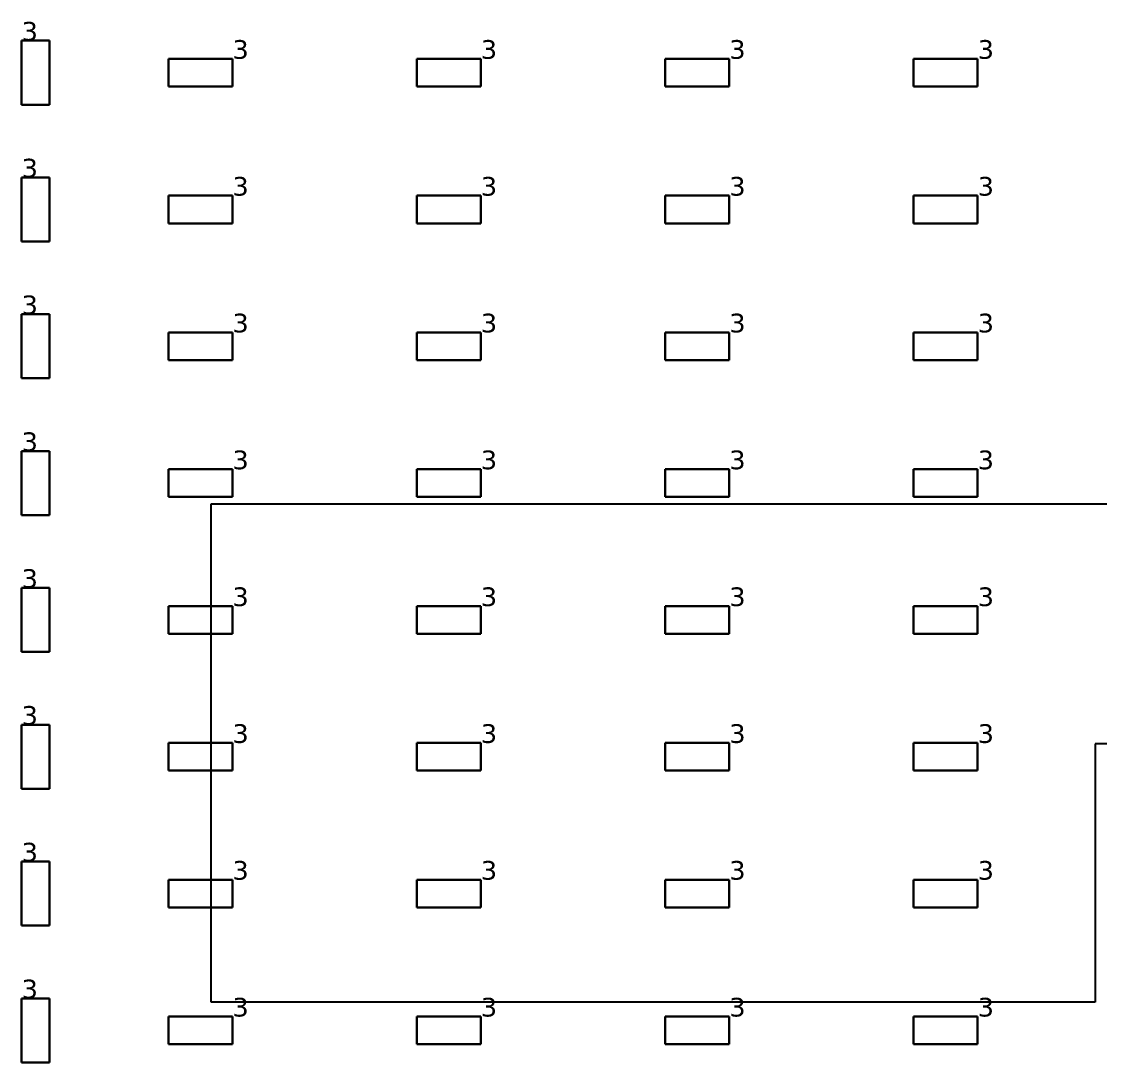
# Model space of a CAD drawing. Header units: inches. Extents: x 28 to 141, y 59 to 110.
# Drawn here: x 38.68 to 49.08, y 73.61 to 83.64 of the extents above; entities that cross this region are included whole.
import ezdxf

# ---------------------------------------------------------------- set-up
doc = ezdxf.new("R2010")
doc.units = ezdxf.units.IN
doc.header["$MEASUREMENT"] = 0
for name, color, linetype, true_color in [('DLX_BLD1_CALC', 3, 'Continuous', 0x00ff00), ('DLX_BLD1_LUM', 7, 'Continuous', 0xffd400), ('DLX_BLD1_LUMKEY_IDX', 7, 'Continuous', 0x969696)]:
    doc.layers.add(name, color=color, linetype=linetype, true_color=true_color)
doc.styles.add('TableTextStyle', font='')
doc.styles.get('TableTextStyle').set_extended_font_data('VERDANA.TTF')

msp = doc.modelspace()

# ---------------------------------------------------------------- linework, layer by layer
at = {"layer": 'DLX_BLD1_CALC'}
for points in [[(40.508, 78.995, 0), (51.808, 78.995, 0)], [(40.508, 74.195, 0), (40.508, 78.995, 0)], [(51.808, 76.682, 0), (49.026, 76.682, 0)], [(49.026, 76.682, 0), (49.026, 74.195, 0)], [(49.026, 74.195, 0), (40.508, 74.195, 0)]]:
    msp.add_polyline3d(points, dxfattribs=at)
at = {"layer": 'DLX_BLD1_LUM'}
for points in [[(38.683, 82.839, 0), (38.683, 83.456, 0)], [(38.683, 83.456, 0), (38.683, 83.456, 0)], [(38.683, 83.456, 0), (38.683, 82.839, 0)], [(38.683, 83.456, 0), (38.95, 83.456, 0)], [(38.95, 83.456, 0), (38.683, 83.456, 0)], [(38.683, 83.456, 0), (38.683, 83.456, 0)], [(38.95, 83.456, 0), (38.683, 83.456, 0)], [(38.683, 83.456, 0), (38.683, 82.839, 0)], [(38.683, 82.839, 0), (38.683, 83.456, 0)], [(38.683, 83.456, 0), (38.95, 83.456, 0)], [(38.95, 83.456, 0), (38.95, 83.456, 0)], [(38.95, 83.456, 0), (38.95, 82.839, 0)], [(38.95, 82.839, 0), (38.95, 83.456, 0)], [(38.95, 83.456, 0), (38.95, 83.456, 0)], [(38.95, 82.839, 0), (38.95, 83.456, 0)], [(38.95, 83.456, 0), (38.95, 82.839, 0)], [(40.097, 83.014, 0), (40.097, 83.281, 0)], [(40.097, 83.281, 0), (40.097, 83.281, 0)], [(40.097, 83.281, 0), (40.097, 83.014, 0)], [(40.097, 83.281, 0), (40.714, 83.281, 0)], [(40.714, 83.281, 0), (40.097, 83.281, 0)], [(40.097, 83.281, 0), (40.097, 83.281, 0)], [(40.097, 83.281, 0), (40.097, 83.014, 0)], [(40.714, 83.281, 0), (40.097, 83.281, 0)], [(40.097, 83.014, 0), (40.097, 83.281, 0)], [(40.097, 83.281, 0), (40.714, 83.281, 0)], [(40.714, 83.281, 0), (40.714, 83.014, 0)], [(40.714, 83.014, 0), (40.714, 83.281, 0)], [(40.714, 83.281, 0), (40.714, 83.281, 0)], [(40.714, 83.281, 0), (40.714, 83.281, 0)], [(40.714, 83.014, 0), (40.714, 83.281, 0)], [(40.714, 83.281, 0), (40.714, 83.014, 0)], [(42.49, 83.014, 0), (42.49, 83.281, 0)], [(42.49, 83.281, 0), (42.49, 83.281, 0)], [(42.49, 83.281, 0), (42.49, 83.014, 0)], [(42.49, 83.281, 0), (43.107, 83.281, 0)], [(43.107, 83.281, 0), (42.49, 83.281, 0)], [(42.49, 83.281, 0), (42.49, 83.281, 0)], [(42.49, 83.281, 0), (42.49, 83.014, 0)], [(43.107, 83.281, 0), (42.49, 83.281, 0)], [(42.49, 83.014, 0), (42.49, 83.281, 0)], [(42.49, 83.281, 0), (43.107, 83.281, 0)], [(43.107, 83.281, 0), (43.107, 83.014, 0)], [(43.107, 83.014, 0), (43.107, 83.281, 0)], [(43.107, 83.281, 0), (43.107, 83.281, 0)], [(43.107, 83.281, 0), (43.107, 83.281, 0)], [(43.107, 83.014, 0), (43.107, 83.281, 0)], [(43.107, 83.281, 0), (43.107, 83.014, 0)], [(44.884, 83.014, 0), (44.884, 83.281, 0)], [(44.884, 83.281, 0), (44.884, 83.281, 0)], [(44.884, 83.281, 0), (44.884, 83.014, 0)], [(44.884, 83.281, 0), (45.501, 83.281, 0)], [(45.501, 83.281, 0), (44.884, 83.281, 0)], [(44.884, 83.281, 0), (44.884, 83.281, 0)], [(44.884, 83.281, 0), (44.884, 83.014, 0)], [(45.501, 83.281, 0), (44.884, 83.281, 0)], [(44.884, 83.014, 0), (44.884, 83.281, 0)], [(44.884, 83.281, 0), (45.501, 83.281, 0)], [(45.501, 83.281, 0), (45.501, 83.014, 0)], [(45.501, 83.014, 0), (45.501, 83.281, 0)], [(45.501, 83.281, 0), (45.501, 83.281, 0)], [(45.501, 83.281, 0), (45.501, 83.281, 0)], [(45.501, 83.014, 0), (45.501, 83.281, 0)], [(45.501, 83.281, 0), (45.501, 83.014, 0)], [(47.277, 83.014, 0), (47.277, 83.281, 0)], [(47.277, 83.281, 0), (47.277, 83.281, 0)], [(47.277, 83.281, 0), (47.277, 83.014, 0)], [(47.277, 83.281, 0), (47.894, 83.281, 0)], [(47.894, 83.281, 0), (47.277, 83.281, 0)], [(47.277, 83.281, 0), (47.277, 83.281, 0)], [(47.277, 83.281, 0), (47.277, 83.014, 0)], [(47.894, 83.281, 0), (47.277, 83.281, 0)], [(47.277, 83.014, 0), (47.277, 83.281, 0)], [(47.277, 83.281, 0), (47.894, 83.281, 0)], [(47.894, 83.281, 0), (47.894, 83.014, 0)], [(47.894, 83.014, 0), (47.894, 83.281, 0)], [(47.894, 83.281, 0), (47.894, 83.281, 0)], [(47.894, 83.281, 0), (47.894, 83.281, 0)], [(47.894, 83.014, 0), (47.894, 83.281, 0)], [(47.894, 83.281, 0), (47.894, 83.014, 0)], [(40.714, 83.014, 0), (40.097, 83.014, 0)], [(40.097, 83.014, 0), (40.097, 83.014, 0)], [(40.097, 83.014, 0), (40.714, 83.014, 0)], [(40.097, 83.014, 0), (40.097, 83.014, 0)], [(40.097, 83.014, 0), (40.714, 83.014, 0)], [(40.714, 83.014, 0), (40.097, 83.014, 0)], [(40.714, 83.014, 0), (40.714, 83.014, 0)], [(40.714, 83.014, 0), (40.714, 83.014, 0)], [(43.107, 83.014, 0), (42.49, 83.014, 0)], [(42.49, 83.014, 0), (42.49, 83.014, 0)], [(42.49, 83.014, 0), (43.107, 83.014, 0)], [(42.49, 83.014, 0), (42.49, 83.014, 0)], [(42.49, 83.014, 0), (43.107, 83.014, 0)], [(43.107, 83.014, 0), (42.49, 83.014, 0)], [(43.107, 83.014, 0), (43.107, 83.014, 0)], [(43.107, 83.014, 0), (43.107, 83.014, 0)], [(45.501, 83.014, 0), (44.884, 83.014, 0)], [(44.884, 83.014, 0), (44.884, 83.014, 0)], [(44.884, 83.014, 0), (45.501, 83.014, 0)], [(44.884, 83.014, 0), (44.884, 83.014, 0)], [(44.884, 83.014, 0), (45.501, 83.014, 0)], [(45.501, 83.014, 0), (44.884, 83.014, 0)], [(45.501, 83.014, 0), (45.501, 83.014, 0)], [(45.501, 83.014, 0), (45.501, 83.014, 0)], [(47.894, 83.014, 0), (47.277, 83.014, 0)], [(47.277, 83.014, 0), (47.277, 83.014, 0)], [(47.277, 83.014, 0), (47.894, 83.014, 0)], [(47.277, 83.014, 0), (47.277, 83.014, 0)], [(47.277, 83.014, 0), (47.894, 83.014, 0)], [(47.894, 83.014, 0), (47.277, 83.014, 0)], [(47.894, 83.014, 0), (47.894, 83.014, 0)], [(47.894, 83.014, 0), (47.894, 83.014, 0)], [(38.95, 82.839, 0), (38.683, 82.839, 0)], [(38.683, 82.839, 0), (38.683, 82.839, 0)], [(38.683, 82.839, 0), (38.95, 82.839, 0)], [(38.683, 82.839, 0), (38.683, 82.839, 0)], [(38.683, 82.839, 0), (38.95, 82.839, 0)], [(38.95, 82.839, 0), (38.683, 82.839, 0)], [(38.95, 82.839, 0), (38.95, 82.839, 0)], [(38.95, 82.839, 0), (38.95, 82.839, 0)], [(38.683, 81.521, 0), (38.683, 82.138, 0)], [(38.683, 82.138, 0), (38.683, 82.138, 0)], [(38.683, 82.138, 0), (38.683, 81.521, 0)], [(38.683, 82.138, 0), (38.95, 82.138, 0)], [(38.95, 82.138, 0), (38.683, 82.138, 0)], [(38.683, 82.138, 0), (38.683, 82.138, 0)], [(38.95, 82.138, 0), (38.683, 82.138, 0)], [(38.683, 82.138, 0), (38.683, 81.521, 0)], [(38.683, 81.521, 0), (38.683, 82.138, 0)], [(38.683, 82.138, 0), (38.95, 82.138, 0)], [(38.95, 82.138, 0), (38.95, 82.138, 0)], [(38.95, 82.138, 0), (38.95, 81.521, 0)], [(38.95, 81.521, 0), (38.95, 82.138, 0)], [(38.95, 82.138, 0), (38.95, 82.138, 0)], [(38.95, 81.521, 0), (38.95, 82.138, 0)], [(38.95, 82.138, 0), (38.95, 81.521, 0)], [(40.097, 81.696, 0), (40.097, 81.963, 0)], [(40.097, 81.963, 0), (40.097, 81.963, 0)], [(40.097, 81.963, 0), (40.097, 81.696, 0)], [(40.097, 81.963, 0), (40.714, 81.963, 0)], [(40.714, 81.963, 0), (40.097, 81.963, 0)], [(40.097, 81.963, 0), (40.097, 81.963, 0)], [(40.097, 81.963, 0), (40.097, 81.696, 0)], [(40.714, 81.963, 0), (40.097, 81.963, 0)], [(40.097, 81.696, 0), (40.097, 81.963, 0)], [(40.097, 81.963, 0), (40.714, 81.963, 0)], [(40.714, 81.963, 0), (40.714, 81.696, 0)], [(40.714, 81.696, 0), (40.714, 81.963, 0)], [(40.714, 81.963, 0), (40.714, 81.963, 0)], [(40.714, 81.963, 0), (40.714, 81.963, 0)], [(40.714, 81.696, 0), (40.714, 81.963, 0)], [(40.714, 81.963, 0), (40.714, 81.696, 0)], [(42.49, 81.696, 0), (42.49, 81.963, 0)], [(42.49, 81.963, 0), (42.49, 81.963, 0)], [(42.49, 81.963, 0), (42.49, 81.696, 0)], [(42.49, 81.963, 0), (43.107, 81.963, 0)], [(43.107, 81.963, 0), (42.49, 81.963, 0)], [(42.49, 81.963, 0), (42.49, 81.963, 0)], [(42.49, 81.963, 0), (42.49, 81.696, 0)], [(43.107, 81.963, 0), (42.49, 81.963, 0)], [(42.49, 81.696, 0), (42.49, 81.963, 0)], [(42.49, 81.963, 0), (43.107, 81.963, 0)], [(43.107, 81.963, 0), (43.107, 81.696, 0)], [(43.107, 81.696, 0), (43.107, 81.963, 0)], [(43.107, 81.963, 0), (43.107, 81.963, 0)], [(43.107, 81.963, 0), (43.107, 81.963, 0)], [(43.107, 81.696, 0), (43.107, 81.963, 0)], [(43.107, 81.963, 0), (43.107, 81.696, 0)], [(44.884, 81.696, 0), (44.884, 81.963, 0)], [(44.884, 81.963, 0), (44.884, 81.963, 0)], [(44.884, 81.963, 0), (44.884, 81.696, 0)], [(44.884, 81.963, 0), (45.501, 81.963, 0)], [(45.501, 81.963, 0), (44.884, 81.963, 0)], [(44.884, 81.963, 0), (44.884, 81.963, 0)], [(44.884, 81.963, 0), (44.884, 81.696, 0)], [(45.501, 81.963, 0), (44.884, 81.963, 0)], [(44.884, 81.696, 0), (44.884, 81.963, 0)], [(44.884, 81.963, 0), (45.501, 81.963, 0)], [(45.501, 81.963, 0), (45.501, 81.696, 0)], [(45.501, 81.696, 0), (45.501, 81.963, 0)], [(45.501, 81.963, 0), (45.501, 81.963, 0)], [(45.501, 81.963, 0), (45.501, 81.963, 0)], [(45.501, 81.696, 0), (45.501, 81.963, 0)], [(45.501, 81.963, 0), (45.501, 81.696, 0)], [(47.277, 81.696, 0), (47.277, 81.963, 0)], [(47.277, 81.963, 0), (47.277, 81.963, 0)], [(47.277, 81.963, 0), (47.277, 81.696, 0)], [(47.277, 81.963, 0), (47.894, 81.963, 0)], [(47.894, 81.963, 0), (47.277, 81.963, 0)], [(47.277, 81.963, 0), (47.277, 81.963, 0)], [(47.277, 81.963, 0), (47.277, 81.696, 0)], [(47.894, 81.963, 0), (47.277, 81.963, 0)], [(47.277, 81.696, 0), (47.277, 81.963, 0)], [(47.277, 81.963, 0), (47.894, 81.963, 0)], [(47.894, 81.963, 0), (47.894, 81.696, 0)], [(47.894, 81.696, 0), (47.894, 81.963, 0)], [(47.894, 81.963, 0), (47.894, 81.963, 0)], [(47.894, 81.963, 0), (47.894, 81.963, 0)], [(47.894, 81.696, 0), (47.894, 81.963, 0)], [(47.894, 81.963, 0), (47.894, 81.696, 0)], [(40.714, 81.696, 0), (40.097, 81.696, 0)], [(40.097, 81.696, 0), (40.097, 81.696, 0)], [(40.097, 81.696, 0), (40.714, 81.696, 0)], [(40.097, 81.696, 0), (40.097, 81.696, 0)], [(40.097, 81.696, 0), (40.714, 81.696, 0)], [(40.714, 81.696, 0), (40.097, 81.696, 0)], [(40.714, 81.696, 0), (40.714, 81.696, 0)], [(40.714, 81.696, 0), (40.714, 81.696, 0)], [(43.107, 81.696, 0), (42.49, 81.696, 0)], [(42.49, 81.696, 0), (42.49, 81.696, 0)], [(42.49, 81.696, 0), (43.107, 81.696, 0)], [(42.49, 81.696, 0), (42.49, 81.696, 0)], [(42.49, 81.696, 0), (43.107, 81.696, 0)], [(43.107, 81.696, 0), (42.49, 81.696, 0)], [(43.107, 81.696, 0), (43.107, 81.696, 0)], [(43.107, 81.696, 0), (43.107, 81.696, 0)], [(45.501, 81.696, 0), (44.884, 81.696, 0)], [(44.884, 81.696, 0), (44.884, 81.696, 0)], [(44.884, 81.696, 0), (45.501, 81.696, 0)], [(44.884, 81.696, 0), (44.884, 81.696, 0)], [(44.884, 81.696, 0), (45.501, 81.696, 0)], [(45.501, 81.696, 0), (44.884, 81.696, 0)], [(45.501, 81.696, 0), (45.501, 81.696, 0)], [(45.501, 81.696, 0), (45.501, 81.696, 0)], [(47.894, 81.696, 0), (47.277, 81.696, 0)], [(47.277, 81.696, 0), (47.277, 81.696, 0)], [(47.277, 81.696, 0), (47.894, 81.696, 0)], [(47.277, 81.696, 0), (47.277, 81.696, 0)], [(47.277, 81.696, 0), (47.894, 81.696, 0)], [(47.894, 81.696, 0), (47.277, 81.696, 0)], [(47.894, 81.696, 0), (47.894, 81.696, 0)], [(47.894, 81.696, 0), (47.894, 81.696, 0)], [(38.95, 81.521, 0), (38.683, 81.521, 0)], [(38.683, 81.521, 0), (38.683, 81.521, 0)], [(38.683, 81.521, 0), (38.95, 81.521, 0)], [(38.683, 81.521, 0), (38.683, 81.521, 0)], [(38.683, 81.521, 0), (38.95, 81.521, 0)], [(38.95, 81.521, 0), (38.683, 81.521, 0)], [(38.95, 81.521, 0), (38.95, 81.521, 0)], [(38.95, 81.521, 0), (38.95, 81.521, 0)], [(38.683, 80.204, 0), (38.683, 80.821, 0)], [(38.683, 80.821, 0), (38.683, 80.821, 0)], [(38.683, 80.821, 0), (38.683, 80.204, 0)], [(38.683, 80.821, 0), (38.95, 80.821, 0)], [(38.95, 80.821, 0), (38.683, 80.821, 0)], [(38.683, 80.821, 0), (38.683, 80.821, 0)], [(38.95, 80.821, 0), (38.683, 80.821, 0)], [(38.683, 80.821, 0), (38.683, 80.204, 0)], [(38.683, 80.204, 0), (38.683, 80.821, 0)], [(38.683, 80.821, 0), (38.95, 80.821, 0)], [(38.95, 80.821, 0), (38.95, 80.821, 0)], [(38.95, 80.821, 0), (38.95, 80.204, 0)], [(38.95, 80.204, 0), (38.95, 80.821, 0)], [(38.95, 80.821, 0), (38.95, 80.821, 0)], [(38.95, 80.204, 0), (38.95, 80.821, 0)], [(38.95, 80.821, 0), (38.95, 80.204, 0)], [(40.097, 80.379, 0), (40.097, 80.646, 0)], [(40.097, 80.646, 0), (40.097, 80.646, 0)], [(40.097, 80.646, 0), (40.097, 80.379, 0)], [(40.097, 80.646, 0), (40.714, 80.646, 0)], [(40.714, 80.646, 0), (40.097, 80.646, 0)], [(40.097, 80.646, 0), (40.097, 80.646, 0)], [(40.097, 80.646, 0), (40.097, 80.379, 0)], [(40.714, 80.646, 0), (40.097, 80.646, 0)], [(40.097, 80.379, 0), (40.097, 80.646, 0)], [(40.097, 80.646, 0), (40.714, 80.646, 0)], [(40.714, 80.646, 0), (40.714, 80.379, 0)], [(40.714, 80.379, 0), (40.714, 80.646, 0)], [(40.714, 80.646, 0), (40.714, 80.646, 0)], [(40.714, 80.646, 0), (40.714, 80.646, 0)], [(40.714, 80.379, 0), (40.714, 80.646, 0)], [(40.714, 80.646, 0), (40.714, 80.379, 0)], [(42.49, 80.379, 0), (42.49, 80.646, 0)], [(42.49, 80.646, 0), (42.49, 80.646, 0)], [(42.49, 80.646, 0), (42.49, 80.379, 0)], [(42.49, 80.646, 0), (43.107, 80.646, 0)], [(43.107, 80.646, 0), (42.49, 80.646, 0)], [(42.49, 80.646, 0), (42.49, 80.646, 0)], [(42.49, 80.646, 0), (42.49, 80.379, 0)], [(43.107, 80.646, 0), (42.49, 80.646, 0)], [(42.49, 80.379, 0), (42.49, 80.646, 0)], [(42.49, 80.646, 0), (43.107, 80.646, 0)], [(43.107, 80.646, 0), (43.107, 80.379, 0)], [(43.107, 80.379, 0), (43.107, 80.646, 0)], [(43.107, 80.646, 0), (43.107, 80.646, 0)], [(43.107, 80.646, 0), (43.107, 80.646, 0)], [(43.107, 80.379, 0), (43.107, 80.646, 0)], [(43.107, 80.646, 0), (43.107, 80.379, 0)], [(44.884, 80.379, 0), (44.884, 80.646, 0)], [(44.884, 80.646, 0), (44.884, 80.646, 0)], [(44.884, 80.646, 0), (44.884, 80.379, 0)], [(44.884, 80.646, 0), (45.501, 80.646, 0)], [(45.501, 80.646, 0), (44.884, 80.646, 0)], [(44.884, 80.646, 0), (44.884, 80.646, 0)], [(44.884, 80.646, 0), (44.884, 80.379, 0)], [(45.501, 80.646, 0), (44.884, 80.646, 0)], [(44.884, 80.379, 0), (44.884, 80.646, 0)], [(44.884, 80.646, 0), (45.501, 80.646, 0)], [(45.501, 80.646, 0), (45.501, 80.379, 0)], [(45.501, 80.379, 0), (45.501, 80.646, 0)], [(45.501, 80.646, 0), (45.501, 80.646, 0)], [(45.501, 80.646, 0), (45.501, 80.646, 0)], [(45.501, 80.379, 0), (45.501, 80.646, 0)], [(45.501, 80.646, 0), (45.501, 80.379, 0)], [(47.277, 80.379, 0), (47.277, 80.646, 0)], [(47.277, 80.646, 0), (47.277, 80.646, 0)], [(47.277, 80.646, 0), (47.277, 80.379, 0)], [(47.277, 80.646, 0), (47.894, 80.646, 0)], [(47.894, 80.646, 0), (47.277, 80.646, 0)], [(47.277, 80.646, 0), (47.277, 80.646, 0)], [(47.277, 80.646, 0), (47.277, 80.379, 0)], [(47.894, 80.646, 0), (47.277, 80.646, 0)], [(47.277, 80.379, 0), (47.277, 80.646, 0)], [(47.277, 80.646, 0), (47.894, 80.646, 0)], [(47.894, 80.646, 0), (47.894, 80.379, 0)], [(47.894, 80.379, 0), (47.894, 80.646, 0)], [(47.894, 80.646, 0), (47.894, 80.646, 0)], [(47.894, 80.646, 0), (47.894, 80.646, 0)], [(47.894, 80.379, 0), (47.894, 80.646, 0)], [(47.894, 80.646, 0), (47.894, 80.379, 0)], [(40.714, 80.379, 0), (40.097, 80.379, 0)], [(40.097, 80.379, 0), (40.097, 80.379, 0)], [(40.097, 80.379, 0), (40.714, 80.379, 0)], [(40.097, 80.379, 0), (40.097, 80.379, 0)], [(40.097, 80.379, 0), (40.714, 80.379, 0)], [(40.714, 80.379, 0), (40.097, 80.379, 0)], [(40.714, 80.379, 0), (40.714, 80.379, 0)], [(40.714, 80.379, 0), (40.714, 80.379, 0)], [(43.107, 80.379, 0), (42.49, 80.379, 0)], [(42.49, 80.379, 0), (42.49, 80.379, 0)], [(42.49, 80.379, 0), (43.107, 80.379, 0)], [(42.49, 80.379, 0), (42.49, 80.379, 0)], [(42.49, 80.379, 0), (43.107, 80.379, 0)], [(43.107, 80.379, 0), (42.49, 80.379, 0)], [(43.107, 80.379, 0), (43.107, 80.379, 0)], [(43.107, 80.379, 0), (43.107, 80.379, 0)], [(45.501, 80.379, 0), (44.884, 80.379, 0)], [(44.884, 80.379, 0), (44.884, 80.379, 0)], [(44.884, 80.379, 0), (45.501, 80.379, 0)], [(44.884, 80.379, 0), (44.884, 80.379, 0)], [(44.884, 80.379, 0), (45.501, 80.379, 0)], [(45.501, 80.379, 0), (44.884, 80.379, 0)], [(45.501, 80.379, 0), (45.501, 80.379, 0)], [(45.501, 80.379, 0), (45.501, 80.379, 0)], [(47.894, 80.379, 0), (47.277, 80.379, 0)], [(47.277, 80.379, 0), (47.277, 80.379, 0)], [(47.277, 80.379, 0), (47.894, 80.379, 0)], [(47.277, 80.379, 0), (47.277, 80.379, 0)], [(47.277, 80.379, 0), (47.894, 80.379, 0)], [(47.894, 80.379, 0), (47.277, 80.379, 0)], [(47.894, 80.379, 0), (47.894, 80.379, 0)], [(47.894, 80.379, 0), (47.894, 80.379, 0)], [(38.95, 80.204, 0), (38.683, 80.204, 0)], [(38.683, 80.204, 0), (38.683, 80.204, 0)], [(38.683, 80.204, 0), (38.95, 80.204, 0)], [(38.683, 80.204, 0), (38.683, 80.204, 0)], [(38.683, 80.204, 0), (38.95, 80.204, 0)], [(38.95, 80.204, 0), (38.683, 80.204, 0)], [(38.95, 80.204, 0), (38.95, 80.204, 0)], [(38.95, 80.204, 0), (38.95, 80.204, 0)], [(38.683, 78.886, 0), (38.683, 79.503, 0)], [(38.683, 79.503, 0), (38.683, 79.503, 0)], [(38.683, 79.503, 0), (38.683, 78.886, 0)], [(38.683, 79.503, 0), (38.95, 79.503, 0)], [(38.95, 79.503, 0), (38.683, 79.503, 0)], [(38.683, 79.503, 0), (38.683, 79.503, 0)], [(38.95, 79.503, 0), (38.683, 79.503, 0)], [(38.683, 79.503, 0), (38.683, 78.886, 0)], [(38.683, 78.886, 0), (38.683, 79.503, 0)], [(38.683, 79.503, 0), (38.95, 79.503, 0)], [(38.95, 79.503, 0), (38.95, 79.503, 0)], [(38.95, 79.503, 0), (38.95, 78.886, 0)], [(38.95, 78.886, 0), (38.95, 79.503, 0)], [(38.95, 79.503, 0), (38.95, 79.503, 0)], [(38.95, 78.886, 0), (38.95, 79.503, 0)], [(38.95, 79.503, 0), (38.95, 78.886, 0)], [(40.097, 79.061, 0), (40.097, 79.328, 0)], [(40.097, 79.328, 0), (40.097, 79.328, 0)], [(40.097, 79.328, 0), (40.097, 79.061, 0)], [(40.097, 79.328, 0), (40.714, 79.328, 0)], [(40.714, 79.328, 0), (40.097, 79.328, 0)], [(40.097, 79.328, 0), (40.097, 79.328, 0)], [(40.097, 79.328, 0), (40.097, 79.061, 0)], [(40.714, 79.328, 0), (40.097, 79.328, 0)], [(40.097, 79.061, 0), (40.097, 79.328, 0)], [(40.097, 79.328, 0), (40.714, 79.328, 0)], [(40.714, 79.328, 0), (40.714, 79.061, 0)], [(40.714, 79.061, 0), (40.714, 79.328, 0)], [(40.714, 79.328, 0), (40.714, 79.328, 0)], [(40.714, 79.328, 0), (40.714, 79.328, 0)], [(40.714, 79.061, 0), (40.714, 79.328, 0)], [(40.714, 79.328, 0), (40.714, 79.061, 0)], [(42.49, 79.061, 0), (42.49, 79.328, 0)], [(42.49, 79.328, 0), (42.49, 79.328, 0)], [(42.49, 79.328, 0), (42.49, 79.061, 0)], [(42.49, 79.328, 0), (43.107, 79.328, 0)], [(43.107, 79.328, 0), (42.49, 79.328, 0)], [(42.49, 79.328, 0), (42.49, 79.328, 0)], [(42.49, 79.328, 0), (42.49, 79.061, 0)], [(43.107, 79.328, 0), (42.49, 79.328, 0)], [(42.49, 79.061, 0), (42.49, 79.328, 0)], [(42.49, 79.328, 0), (43.107, 79.328, 0)], [(43.107, 79.328, 0), (43.107, 79.061, 0)], [(43.107, 79.061, 0), (43.107, 79.328, 0)], [(43.107, 79.328, 0), (43.107, 79.328, 0)], [(43.107, 79.328, 0), (43.107, 79.328, 0)], [(43.107, 79.061, 0), (43.107, 79.328, 0)], [(43.107, 79.328, 0), (43.107, 79.061, 0)], [(44.884, 79.061, 0), (44.884, 79.328, 0)], [(44.884, 79.328, 0), (44.884, 79.328, 0)], [(44.884, 79.328, 0), (44.884, 79.061, 0)], [(44.884, 79.328, 0), (45.501, 79.328, 0)], [(45.501, 79.328, 0), (44.884, 79.328, 0)], [(44.884, 79.328, 0), (44.884, 79.328, 0)], [(44.884, 79.328, 0), (44.884, 79.061, 0)], [(45.501, 79.328, 0), (44.884, 79.328, 0)], [(44.884, 79.061, 0), (44.884, 79.328, 0)], [(44.884, 79.328, 0), (45.501, 79.328, 0)], [(45.501, 79.328, 0), (45.501, 79.061, 0)], [(45.501, 79.061, 0), (45.501, 79.328, 0)], [(45.501, 79.328, 0), (45.501, 79.328, 0)], [(45.501, 79.328, 0), (45.501, 79.328, 0)], [(45.501, 79.061, 0), (45.501, 79.328, 0)], [(45.501, 79.328, 0), (45.501, 79.061, 0)], [(47.277, 79.061, 0), (47.277, 79.328, 0)], [(47.277, 79.328, 0), (47.277, 79.328, 0)], [(47.277, 79.328, 0), (47.277, 79.061, 0)], [(47.277, 79.328, 0), (47.894, 79.328, 0)], [(47.894, 79.328, 0), (47.277, 79.328, 0)], [(47.277, 79.328, 0), (47.277, 79.328, 0)], [(47.277, 79.328, 0), (47.277, 79.061, 0)], [(47.894, 79.328, 0), (47.277, 79.328, 0)], [(47.277, 79.061, 0), (47.277, 79.328, 0)], [(47.277, 79.328, 0), (47.894, 79.328, 0)], [(47.894, 79.328, 0), (47.894, 79.061, 0)], [(47.894, 79.061, 0), (47.894, 79.328, 0)], [(47.894, 79.328, 0), (47.894, 79.328, 0)], [(47.894, 79.328, 0), (47.894, 79.328, 0)], [(47.894, 79.061, 0), (47.894, 79.328, 0)], [(47.894, 79.328, 0), (47.894, 79.061, 0)], [(40.714, 79.061, 0), (40.097, 79.061, 0)], [(40.097, 79.061, 0), (40.097, 79.061, 0)], [(40.097, 79.061, 0), (40.714, 79.061, 0)], [(40.097, 79.061, 0), (40.097, 79.061, 0)], [(40.097, 79.061, 0), (40.714, 79.061, 0)], [(40.714, 79.061, 0), (40.097, 79.061, 0)], [(40.714, 79.061, 0), (40.714, 79.061, 0)], [(40.714, 79.061, 0), (40.714, 79.061, 0)], [(43.107, 79.061, 0), (42.49, 79.061, 0)], [(42.49, 79.061, 0), (42.49, 79.061, 0)], [(42.49, 79.061, 0), (43.107, 79.061, 0)], [(42.49, 79.061, 0), (42.49, 79.061, 0)], [(42.49, 79.061, 0), (43.107, 79.061, 0)], [(43.107, 79.061, 0), (42.49, 79.061, 0)], [(43.107, 79.061, 0), (43.107, 79.061, 0)], [(43.107, 79.061, 0), (43.107, 79.061, 0)], [(45.501, 79.061, 0), (44.884, 79.061, 0)], [(44.884, 79.061, 0), (44.884, 79.061, 0)], [(44.884, 79.061, 0), (45.501, 79.061, 0)], [(44.884, 79.061, 0), (44.884, 79.061, 0)], [(44.884, 79.061, 0), (45.501, 79.061, 0)], [(45.501, 79.061, 0), (44.884, 79.061, 0)], [(45.501, 79.061, 0), (45.501, 79.061, 0)], [(45.501, 79.061, 0), (45.501, 79.061, 0)], [(47.894, 79.061, 0), (47.277, 79.061, 0)], [(47.277, 79.061, 0), (47.277, 79.061, 0)], [(47.277, 79.061, 0), (47.894, 79.061, 0)], [(47.277, 79.061, 0), (47.277, 79.061, 0)], [(47.277, 79.061, 0), (47.894, 79.061, 0)], [(47.894, 79.061, 0), (47.277, 79.061, 0)], [(47.894, 79.061, 0), (47.894, 79.061, 0)], [(47.894, 79.061, 0), (47.894, 79.061, 0)], [(38.95, 78.886, 0), (38.683, 78.886, 0)], [(38.683, 78.886, 0), (38.683, 78.886, 0)], [(38.683, 78.886, 0), (38.95, 78.886, 0)], [(38.683, 78.886, 0), (38.683, 78.886, 0)], [(38.683, 78.886, 0), (38.95, 78.886, 0)], [(38.95, 78.886, 0), (38.683, 78.886, 0)], [(38.95, 78.886, 0), (38.95, 78.886, 0)], [(38.95, 78.886, 0), (38.95, 78.886, 0)], [(38.683, 77.568, 0), (38.683, 78.185, 0)], [(38.683, 78.185, 0), (38.683, 78.185, 0)], [(38.683, 78.185, 0), (38.683, 77.568, 0)], [(38.683, 78.185, 0), (38.95, 78.185, 0)], [(38.95, 78.185, 0), (38.683, 78.185, 0)], [(38.683, 78.185, 0), (38.683, 78.185, 0)], [(38.95, 78.185, 0), (38.683, 78.185, 0)], [(38.683, 78.185, 0), (38.683, 77.568, 0)], [(38.683, 77.568, 0), (38.683, 78.185, 0)], [(38.683, 78.185, 0), (38.95, 78.185, 0)], [(38.95, 78.185, 0), (38.95, 78.185, 0)], [(38.95, 78.185, 0), (38.95, 77.568, 0)], [(38.95, 77.568, 0), (38.95, 78.185, 0)], [(38.95, 78.185, 0), (38.95, 78.185, 0)], [(38.95, 77.568, 0), (38.95, 78.185, 0)], [(38.95, 78.185, 0), (38.95, 77.568, 0)], [(40.097, 77.743, 0), (40.097, 78.01, 0)], [(40.097, 78.01, 0), (40.097, 78.01, 0)], [(40.097, 78.01, 0), (40.097, 77.743, 0)], [(40.097, 78.01, 0), (40.714, 78.01, 0)], [(40.714, 78.01, 0), (40.097, 78.01, 0)], [(40.097, 78.01, 0), (40.097, 78.01, 0)], [(40.097, 78.01, 0), (40.097, 77.743, 0)], [(40.714, 78.01, 0), (40.097, 78.01, 0)], [(40.097, 77.743, 0), (40.097, 78.01, 0)], [(40.097, 78.01, 0), (40.714, 78.01, 0)], [(40.714, 78.01, 0), (40.714, 77.743, 0)], [(40.714, 77.743, 0), (40.714, 78.01, 0)], [(40.714, 78.01, 0), (40.714, 78.01, 0)], [(40.714, 78.01, 0), (40.714, 78.01, 0)], [(40.714, 77.743, 0), (40.714, 78.01, 0)], [(40.714, 78.01, 0), (40.714, 77.743, 0)], [(42.49, 77.743, 0), (42.49, 78.01, 0)], [(42.49, 78.01, 0), (42.49, 78.01, 0)], [(42.49, 78.01, 0), (42.49, 77.743, 0)], [(42.49, 78.01, 0), (43.107, 78.01, 0)], [(43.107, 78.01, 0), (42.49, 78.01, 0)], [(42.49, 78.01, 0), (42.49, 78.01, 0)], [(42.49, 78.01, 0), (42.49, 77.743, 0)], [(43.107, 78.01, 0), (42.49, 78.01, 0)], [(42.49, 77.743, 0), (42.49, 78.01, 0)], [(42.49, 78.01, 0), (43.107, 78.01, 0)], [(43.107, 78.01, 0), (43.107, 77.743, 0)], [(43.107, 77.743, 0), (43.107, 78.01, 0)], [(43.107, 78.01, 0), (43.107, 78.01, 0)], [(43.107, 78.01, 0), (43.107, 78.01, 0)], [(43.107, 77.743, 0), (43.107, 78.01, 0)], [(43.107, 78.01, 0), (43.107, 77.743, 0)], [(44.884, 77.743, 0), (44.884, 78.01, 0)], [(44.884, 78.01, 0), (44.884, 78.01, 0)], [(44.884, 78.01, 0), (44.884, 77.743, 0)], [(44.884, 78.01, 0), (45.501, 78.01, 0)], [(45.501, 78.01, 0), (44.884, 78.01, 0)], [(44.884, 78.01, 0), (44.884, 78.01, 0)], [(44.884, 78.01, 0), (44.884, 77.743, 0)], [(45.501, 78.01, 0), (44.884, 78.01, 0)], [(44.884, 77.743, 0), (44.884, 78.01, 0)], [(44.884, 78.01, 0), (45.501, 78.01, 0)], [(45.501, 78.01, 0), (45.501, 77.743, 0)], [(45.501, 77.743, 0), (45.501, 78.01, 0)], [(45.501, 78.01, 0), (45.501, 78.01, 0)], [(45.501, 78.01, 0), (45.501, 78.01, 0)], [(45.501, 77.743, 0), (45.501, 78.01, 0)], [(45.501, 78.01, 0), (45.501, 77.743, 0)], [(47.277, 77.743, 0), (47.277, 78.01, 0)], [(47.277, 78.01, 0), (47.277, 78.01, 0)], [(47.277, 78.01, 0), (47.277, 77.743, 0)], [(47.277, 78.01, 0), (47.894, 78.01, 0)], [(47.894, 78.01, 0), (47.277, 78.01, 0)], [(47.277, 78.01, 0), (47.277, 78.01, 0)], [(47.277, 78.01, 0), (47.277, 77.743, 0)], [(47.894, 78.01, 0), (47.277, 78.01, 0)], [(47.277, 77.743, 0), (47.277, 78.01, 0)], [(47.277, 78.01, 0), (47.894, 78.01, 0)], [(47.894, 78.01, 0), (47.894, 77.743, 0)], [(47.894, 77.743, 0), (47.894, 78.01, 0)], [(47.894, 78.01, 0), (47.894, 78.01, 0)], [(47.894, 78.01, 0), (47.894, 78.01, 0)], [(47.894, 77.743, 0), (47.894, 78.01, 0)], [(47.894, 78.01, 0), (47.894, 77.743, 0)], [(40.714, 77.743, 0), (40.097, 77.743, 0)], [(40.097, 77.743, 0), (40.097, 77.743, 0)], [(40.097, 77.743, 0), (40.714, 77.743, 0)], [(40.097, 77.743, 0), (40.097, 77.743, 0)], [(40.097, 77.743, 0), (40.714, 77.743, 0)], [(40.714, 77.743, 0), (40.097, 77.743, 0)], [(40.714, 77.743, 0), (40.714, 77.743, 0)], [(40.714, 77.743, 0), (40.714, 77.743, 0)], [(43.107, 77.743, 0), (42.49, 77.743, 0)], [(42.49, 77.743, 0), (42.49, 77.743, 0)], [(42.49, 77.743, 0), (43.107, 77.743, 0)], [(42.49, 77.743, 0), (42.49, 77.743, 0)], [(42.49, 77.743, 0), (43.107, 77.743, 0)], [(43.107, 77.743, 0), (42.49, 77.743, 0)], [(43.107, 77.743, 0), (43.107, 77.743, 0)], [(43.107, 77.743, 0), (43.107, 77.743, 0)], [(45.501, 77.743, 0), (44.884, 77.743, 0)], [(44.884, 77.743, 0), (44.884, 77.743, 0)], [(44.884, 77.743, 0), (45.501, 77.743, 0)], [(44.884, 77.743, 0), (44.884, 77.743, 0)], [(44.884, 77.743, 0), (45.501, 77.743, 0)], [(45.501, 77.743, 0), (44.884, 77.743, 0)], [(45.501, 77.743, 0), (45.501, 77.743, 0)], [(45.501, 77.743, 0), (45.501, 77.743, 0)], [(47.894, 77.743, 0), (47.277, 77.743, 0)], [(47.277, 77.743, 0), (47.277, 77.743, 0)], [(47.277, 77.743, 0), (47.894, 77.743, 0)], [(47.277, 77.743, 0), (47.277, 77.743, 0)], [(47.277, 77.743, 0), (47.894, 77.743, 0)], [(47.894, 77.743, 0), (47.277, 77.743, 0)], [(47.894, 77.743, 0), (47.894, 77.743, 0)], [(47.894, 77.743, 0), (47.894, 77.743, 0)], [(38.95, 77.568, 0), (38.683, 77.568, 0)], [(38.683, 77.568, 0), (38.683, 77.568, 0)], [(38.683, 77.568, 0), (38.95, 77.568, 0)], [(38.683, 77.568, 0), (38.683, 77.568, 0)], [(38.683, 77.568, 0), (38.95, 77.568, 0)], [(38.95, 77.568, 0), (38.683, 77.568, 0)], [(38.95, 77.568, 0), (38.95, 77.568, 0)], [(38.95, 77.568, 0), (38.95, 77.568, 0)], [(38.683, 76.25, 0), (38.683, 76.867, 0)], [(38.683, 76.867, 0), (38.683, 76.867, 0)], [(38.683, 76.867, 0), (38.683, 76.25, 0)], [(38.683, 76.867, 0), (38.95, 76.867, 0)], [(38.95, 76.867, 0), (38.683, 76.867, 0)], [(38.683, 76.867, 0), (38.683, 76.867, 0)], [(38.95, 76.867, 0), (38.683, 76.867, 0)], [(38.683, 76.867, 0), (38.683, 76.25, 0)], [(38.683, 76.25, 0), (38.683, 76.867, 0)], [(38.683, 76.867, 0), (38.95, 76.867, 0)], [(38.95, 76.867, 0), (38.95, 76.867, 0)], [(38.95, 76.867, 0), (38.95, 76.25, 0)], [(38.95, 76.25, 0), (38.95, 76.867, 0)], [(38.95, 76.867, 0), (38.95, 76.867, 0)], [(38.95, 76.25, 0), (38.95, 76.867, 0)], [(38.95, 76.867, 0), (38.95, 76.25, 0)], [(40.097, 76.425, 0), (40.097, 76.692, 0)], [(40.097, 76.692, 0), (40.097, 76.692, 0)], [(40.097, 76.692, 0), (40.097, 76.425, 0)], [(40.097, 76.692, 0), (40.714, 76.692, 0)], [(40.714, 76.692, 0), (40.097, 76.692, 0)], [(40.097, 76.692, 0), (40.097, 76.692, 0)], [(40.097, 76.692, 0), (40.097, 76.425, 0)], [(40.714, 76.692, 0), (40.097, 76.692, 0)], [(40.097, 76.425, 0), (40.097, 76.692, 0)], [(40.097, 76.692, 0), (40.714, 76.692, 0)], [(40.714, 76.692, 0), (40.714, 76.425, 0)], [(40.714, 76.425, 0), (40.714, 76.692, 0)], [(40.714, 76.692, 0), (40.714, 76.692, 0)], [(40.714, 76.692, 0), (40.714, 76.692, 0)], [(40.714, 76.425, 0), (40.714, 76.692, 0)], [(40.714, 76.692, 0), (40.714, 76.425, 0)], [(42.49, 76.425, 0), (42.49, 76.692, 0)], [(42.49, 76.692, 0), (42.49, 76.692, 0)], [(42.49, 76.692, 0), (42.49, 76.425, 0)], [(42.49, 76.692, 0), (43.107, 76.692, 0)], [(43.107, 76.692, 0), (42.49, 76.692, 0)], [(42.49, 76.692, 0), (42.49, 76.692, 0)], [(42.49, 76.692, 0), (42.49, 76.425, 0)], [(43.107, 76.692, 0), (42.49, 76.692, 0)], [(42.49, 76.425, 0), (42.49, 76.692, 0)], [(42.49, 76.692, 0), (43.107, 76.692, 0)], [(43.107, 76.692, 0), (43.107, 76.425, 0)], [(43.107, 76.425, 0), (43.107, 76.692, 0)], [(43.107, 76.692, 0), (43.107, 76.692, 0)], [(43.107, 76.692, 0), (43.107, 76.692, 0)], [(43.107, 76.425, 0), (43.107, 76.692, 0)], [(43.107, 76.692, 0), (43.107, 76.425, 0)], [(44.884, 76.425, 0), (44.884, 76.692, 0)], [(44.884, 76.692, 0), (44.884, 76.692, 0)], [(44.884, 76.692, 0), (44.884, 76.425, 0)], [(44.884, 76.692, 0), (45.501, 76.692, 0)], [(45.501, 76.692, 0), (44.884, 76.692, 0)], [(44.884, 76.692, 0), (44.884, 76.692, 0)], [(44.884, 76.692, 0), (44.884, 76.425, 0)], [(45.501, 76.692, 0), (44.884, 76.692, 0)], [(44.884, 76.425, 0), (44.884, 76.692, 0)], [(44.884, 76.692, 0), (45.501, 76.692, 0)], [(45.501, 76.692, 0), (45.501, 76.425, 0)], [(45.501, 76.425, 0), (45.501, 76.692, 0)], [(45.501, 76.692, 0), (45.501, 76.692, 0)], [(45.501, 76.692, 0), (45.501, 76.692, 0)], [(45.501, 76.425, 0), (45.501, 76.692, 0)], [(45.501, 76.692, 0), (45.501, 76.425, 0)], [(47.277, 76.425, 0), (47.277, 76.692, 0)], [(47.277, 76.692, 0), (47.277, 76.692, 0)], [(47.277, 76.692, 0), (47.277, 76.425, 0)], [(47.277, 76.692, 0), (47.894, 76.692, 0)], [(47.894, 76.692, 0), (47.277, 76.692, 0)], [(47.277, 76.692, 0), (47.277, 76.692, 0)], [(47.277, 76.692, 0), (47.277, 76.425, 0)], [(47.894, 76.692, 0), (47.277, 76.692, 0)], [(47.277, 76.425, 0), (47.277, 76.692, 0)], [(47.277, 76.692, 0), (47.894, 76.692, 0)], [(47.894, 76.692, 0), (47.894, 76.425, 0)], [(47.894, 76.425, 0), (47.894, 76.692, 0)], [(47.894, 76.692, 0), (47.894, 76.692, 0)], [(47.894, 76.692, 0), (47.894, 76.692, 0)], [(47.894, 76.425, 0), (47.894, 76.692, 0)], [(47.894, 76.692, 0), (47.894, 76.425, 0)], [(40.714, 76.425, 0), (40.097, 76.425, 0)], [(40.097, 76.425, 0), (40.097, 76.425, 0)], [(40.097, 76.425, 0), (40.714, 76.425, 0)], [(40.097, 76.425, 0), (40.097, 76.425, 0)], [(40.097, 76.425, 0), (40.714, 76.425, 0)], [(40.714, 76.425, 0), (40.097, 76.425, 0)], [(40.714, 76.425, 0), (40.714, 76.425, 0)], [(40.714, 76.425, 0), (40.714, 76.425, 0)], [(43.107, 76.425, 0), (42.49, 76.425, 0)], [(42.49, 76.425, 0), (42.49, 76.425, 0)], [(42.49, 76.425, 0), (43.107, 76.425, 0)], [(42.49, 76.425, 0), (42.49, 76.425, 0)], [(42.49, 76.425, 0), (43.107, 76.425, 0)], [(43.107, 76.425, 0), (42.49, 76.425, 0)], [(43.107, 76.425, 0), (43.107, 76.425, 0)], [(43.107, 76.425, 0), (43.107, 76.425, 0)], [(45.501, 76.425, 0), (44.884, 76.425, 0)], [(44.884, 76.425, 0), (44.884, 76.425, 0)], [(44.884, 76.425, 0), (45.501, 76.425, 0)], [(44.884, 76.425, 0), (44.884, 76.425, 0)], [(44.884, 76.425, 0), (45.501, 76.425, 0)], [(45.501, 76.425, 0), (44.884, 76.425, 0)], [(45.501, 76.425, 0), (45.501, 76.425, 0)], [(45.501, 76.425, 0), (45.501, 76.425, 0)], [(47.894, 76.425, 0), (47.277, 76.425, 0)], [(47.277, 76.425, 0), (47.277, 76.425, 0)], [(47.277, 76.425, 0), (47.894, 76.425, 0)], [(47.277, 76.425, 0), (47.277, 76.425, 0)], [(47.277, 76.425, 0), (47.894, 76.425, 0)], [(47.894, 76.425, 0), (47.277, 76.425, 0)], [(47.894, 76.425, 0), (47.894, 76.425, 0)], [(47.894, 76.425, 0), (47.894, 76.425, 0)], [(38.95, 76.25, 0), (38.683, 76.25, 0)], [(38.683, 76.25, 0), (38.683, 76.25, 0)], [(38.683, 76.25, 0), (38.95, 76.25, 0)], [(38.683, 76.25, 0), (38.683, 76.25, 0)], [(38.683, 76.25, 0), (38.95, 76.25, 0)], [(38.95, 76.25, 0), (38.683, 76.25, 0)], [(38.95, 76.25, 0), (38.95, 76.25, 0)], [(38.95, 76.25, 0), (38.95, 76.25, 0)], [(38.683, 74.933, 0), (38.683, 75.55, 0)], [(38.683, 75.55, 0), (38.683, 75.55, 0)], [(38.683, 75.55, 0), (38.683, 74.933, 0)], [(38.683, 75.55, 0), (38.95, 75.55, 0)], [(38.95, 75.55, 0), (38.683, 75.55, 0)], [(38.683, 75.55, 0), (38.683, 75.55, 0)], [(38.95, 75.55, 0), (38.683, 75.55, 0)], [(38.683, 75.55, 0), (38.683, 74.933, 0)], [(38.683, 74.933, 0), (38.683, 75.55, 0)], [(38.683, 75.55, 0), (38.95, 75.55, 0)], [(38.95, 75.55, 0), (38.95, 75.55, 0)], [(38.95, 75.55, 0), (38.95, 74.933, 0)], [(38.95, 74.933, 0), (38.95, 75.55, 0)], [(38.95, 75.55, 0), (38.95, 75.55, 0)], [(38.95, 74.933, 0), (38.95, 75.55, 0)], [(38.95, 75.55, 0), (38.95, 74.933, 0)], [(40.097, 75.108, 0), (40.097, 75.375, 0)], [(40.097, 75.375, 0), (40.097, 75.375, 0)], [(40.097, 75.375, 0), (40.097, 75.108, 0)], [(40.097, 75.375, 0), (40.714, 75.375, 0)], [(40.714, 75.375, 0), (40.097, 75.375, 0)], [(40.097, 75.375, 0), (40.097, 75.375, 0)], [(40.097, 75.375, 0), (40.097, 75.108, 0)], [(40.714, 75.375, 0), (40.097, 75.375, 0)], [(40.097, 75.108, 0), (40.097, 75.375, 0)], [(40.097, 75.375, 0), (40.714, 75.375, 0)], [(40.714, 75.375, 0), (40.714, 75.108, 0)], [(40.714, 75.108, 0), (40.714, 75.375, 0)], [(40.714, 75.375, 0), (40.714, 75.375, 0)], [(40.714, 75.375, 0), (40.714, 75.375, 0)], [(40.714, 75.108, 0), (40.714, 75.375, 0)], [(40.714, 75.375, 0), (40.714, 75.108, 0)], [(42.49, 75.108, 0), (42.49, 75.375, 0)], [(42.49, 75.375, 0), (42.49, 75.375, 0)], [(42.49, 75.375, 0), (42.49, 75.108, 0)], [(42.49, 75.375, 0), (43.107, 75.375, 0)], [(43.107, 75.375, 0), (42.49, 75.375, 0)], [(42.49, 75.375, 0), (42.49, 75.375, 0)], [(42.49, 75.375, 0), (42.49, 75.108, 0)], [(43.107, 75.375, 0), (42.49, 75.375, 0)], [(42.49, 75.108, 0), (42.49, 75.375, 0)], [(42.49, 75.375, 0), (43.107, 75.375, 0)], [(43.107, 75.375, 0), (43.107, 75.108, 0)], [(43.107, 75.108, 0), (43.107, 75.375, 0)], [(43.107, 75.375, 0), (43.107, 75.375, 0)], [(43.107, 75.375, 0), (43.107, 75.375, 0)], [(43.107, 75.108, 0), (43.107, 75.375, 0)], [(43.107, 75.375, 0), (43.107, 75.108, 0)], [(44.884, 75.108, 0), (44.884, 75.375, 0)], [(44.884, 75.375, 0), (44.884, 75.375, 0)], [(44.884, 75.375, 0), (44.884, 75.108, 0)], [(44.884, 75.375, 0), (45.501, 75.375, 0)], [(45.501, 75.375, 0), (44.884, 75.375, 0)], [(44.884, 75.375, 0), (44.884, 75.375, 0)], [(44.884, 75.375, 0), (44.884, 75.108, 0)], [(45.501, 75.375, 0), (44.884, 75.375, 0)], [(44.884, 75.108, 0), (44.884, 75.375, 0)], [(44.884, 75.375, 0), (45.501, 75.375, 0)], [(45.501, 75.375, 0), (45.501, 75.108, 0)], [(45.501, 75.108, 0), (45.501, 75.375, 0)], [(45.501, 75.375, 0), (45.501, 75.375, 0)], [(45.501, 75.375, 0), (45.501, 75.375, 0)], [(45.501, 75.108, 0), (45.501, 75.375, 0)], [(45.501, 75.375, 0), (45.501, 75.108, 0)], [(47.277, 75.108, 0), (47.277, 75.375, 0)], [(47.277, 75.375, 0), (47.277, 75.375, 0)], [(47.277, 75.375, 0), (47.277, 75.108, 0)], [(47.277, 75.375, 0), (47.894, 75.375, 0)], [(47.894, 75.375, 0), (47.277, 75.375, 0)], [(47.277, 75.375, 0), (47.277, 75.375, 0)], [(47.277, 75.375, 0), (47.277, 75.108, 0)], [(47.894, 75.375, 0), (47.277, 75.375, 0)], [(47.277, 75.108, 0), (47.277, 75.375, 0)], [(47.277, 75.375, 0), (47.894, 75.375, 0)], [(47.894, 75.375, 0), (47.894, 75.108, 0)], [(47.894, 75.108, 0), (47.894, 75.375, 0)], [(47.894, 75.375, 0), (47.894, 75.375, 0)], [(47.894, 75.375, 0), (47.894, 75.375, 0)], [(47.894, 75.108, 0), (47.894, 75.375, 0)], [(47.894, 75.375, 0), (47.894, 75.108, 0)], [(40.714, 75.108, 0), (40.097, 75.108, 0)], [(40.097, 75.108, 0), (40.097, 75.108, 0)], [(40.097, 75.108, 0), (40.714, 75.108, 0)], [(40.097, 75.108, 0), (40.097, 75.108, 0)], [(40.097, 75.108, 0), (40.714, 75.108, 0)], [(40.714, 75.108, 0), (40.097, 75.108, 0)], [(40.714, 75.108, 0), (40.714, 75.108, 0)], [(40.714, 75.108, 0), (40.714, 75.108, 0)], [(43.107, 75.108, 0), (42.49, 75.108, 0)], [(42.49, 75.108, 0), (42.49, 75.108, 0)], [(42.49, 75.108, 0), (43.107, 75.108, 0)], [(42.49, 75.108, 0), (42.49, 75.108, 0)], [(42.49, 75.108, 0), (43.107, 75.108, 0)], [(43.107, 75.108, 0), (42.49, 75.108, 0)], [(43.107, 75.108, 0), (43.107, 75.108, 0)], [(43.107, 75.108, 0), (43.107, 75.108, 0)], [(45.501, 75.108, 0), (44.884, 75.108, 0)], [(44.884, 75.108, 0), (44.884, 75.108, 0)], [(44.884, 75.108, 0), (45.501, 75.108, 0)], [(44.884, 75.108, 0), (44.884, 75.108, 0)], [(44.884, 75.108, 0), (45.501, 75.108, 0)], [(45.501, 75.108, 0), (44.884, 75.108, 0)], [(45.501, 75.108, 0), (45.501, 75.108, 0)], [(45.501, 75.108, 0), (45.501, 75.108, 0)], [(47.894, 75.108, 0), (47.277, 75.108, 0)], [(47.277, 75.108, 0), (47.277, 75.108, 0)], [(47.277, 75.108, 0), (47.894, 75.108, 0)], [(47.277, 75.108, 0), (47.277, 75.108, 0)], [(47.277, 75.108, 0), (47.894, 75.108, 0)], [(47.894, 75.108, 0), (47.277, 75.108, 0)], [(47.894, 75.108, 0), (47.894, 75.108, 0)], [(47.894, 75.108, 0), (47.894, 75.108, 0)], [(38.95, 74.933, 0), (38.683, 74.933, 0)], [(38.683, 74.933, 0), (38.683, 74.933, 0)], [(38.683, 74.933, 0), (38.95, 74.933, 0)], [(38.683, 74.933, 0), (38.683, 74.933, 0)], [(38.683, 74.933, 0), (38.95, 74.933, 0)], [(38.95, 74.933, 0), (38.683, 74.933, 0)], [(38.95, 74.933, 0), (38.95, 74.933, 0)], [(38.95, 74.933, 0), (38.95, 74.933, 0)], [(38.683, 73.615, 0), (38.683, 74.232, 0)], [(38.683, 74.232, 0), (38.683, 74.232, 0)], [(38.683, 74.232, 0), (38.683, 73.615, 0)], [(38.683, 74.232, 0), (38.95, 74.232, 0)], [(38.95, 74.232, 0), (38.683, 74.232, 0)], [(38.683, 74.232, 0), (38.683, 74.232, 0)], [(38.95, 74.232, 0), (38.683, 74.232, 0)], [(38.683, 74.232, 0), (38.683, 73.615, 0)], [(38.683, 73.615, 0), (38.683, 74.232, 0)], [(38.683, 74.232, 0), (38.95, 74.232, 0)], [(38.95, 74.232, 0), (38.95, 74.232, 0)], [(38.95, 74.232, 0), (38.95, 73.615, 0)], [(38.95, 73.615, 0), (38.95, 74.232, 0)], [(38.95, 74.232, 0), (38.95, 74.232, 0)], [(38.95, 73.615, 0), (38.95, 74.232, 0)], [(38.95, 74.232, 0), (38.95, 73.615, 0)], [(40.097, 73.79, 0), (40.097, 74.057, 0)], [(40.097, 74.057, 0), (40.097, 74.057, 0)], [(40.097, 74.057, 0), (40.097, 73.79, 0)], [(40.097, 74.057, 0), (40.714, 74.057, 0)], [(40.714, 74.057, 0), (40.097, 74.057, 0)], [(40.097, 74.057, 0), (40.097, 74.057, 0)], [(40.097, 74.057, 0), (40.097, 73.79, 0)], [(40.714, 74.057, 0), (40.097, 74.057, 0)], [(40.097, 73.79, 0), (40.097, 74.057, 0)], [(40.097, 74.057, 0), (40.714, 74.057, 0)], [(40.714, 74.057, 0), (40.714, 73.79, 0)], [(40.714, 73.79, 0), (40.714, 74.057, 0)], [(40.714, 74.057, 0), (40.714, 74.057, 0)], [(40.714, 74.057, 0), (40.714, 74.057, 0)], [(40.714, 73.79, 0), (40.714, 74.057, 0)], [(40.714, 74.057, 0), (40.714, 73.79, 0)], [(42.49, 73.79, 0), (42.49, 74.057, 0)], [(42.49, 74.057, 0), (42.49, 74.057, 0)], [(42.49, 74.057, 0), (42.49, 73.79, 0)], [(42.49, 74.057, 0), (43.107, 74.057, 0)], [(43.107, 74.057, 0), (42.49, 74.057, 0)], [(42.49, 74.057, 0), (42.49, 74.057, 0)], [(42.49, 74.057, 0), (42.49, 73.79, 0)], [(43.107, 74.057, 0), (42.49, 74.057, 0)], [(42.49, 73.79, 0), (42.49, 74.057, 0)], [(42.49, 74.057, 0), (43.107, 74.057, 0)], [(43.107, 74.057, 0), (43.107, 73.79, 0)], [(43.107, 73.79, 0), (43.107, 74.057, 0)], [(43.107, 74.057, 0), (43.107, 74.057, 0)], [(43.107, 74.057, 0), (43.107, 74.057, 0)], [(43.107, 73.79, 0), (43.107, 74.057, 0)], [(43.107, 74.057, 0), (43.107, 73.79, 0)], [(44.884, 73.79, 0), (44.884, 74.057, 0)], [(44.884, 74.057, 0), (44.884, 74.057, 0)], [(44.884, 74.057, 0), (44.884, 73.79, 0)], [(44.884, 74.057, 0), (45.501, 74.057, 0)], [(45.501, 74.057, 0), (44.884, 74.057, 0)], [(44.884, 74.057, 0), (44.884, 74.057, 0)], [(44.884, 74.057, 0), (44.884, 73.79, 0)], [(45.501, 74.057, 0), (44.884, 74.057, 0)], [(44.884, 73.79, 0), (44.884, 74.057, 0)], [(44.884, 74.057, 0), (45.501, 74.057, 0)], [(45.501, 74.057, 0), (45.501, 73.79, 0)], [(45.501, 73.79, 0), (45.501, 74.057, 0)], [(45.501, 74.057, 0), (45.501, 74.057, 0)], [(45.501, 74.057, 0), (45.501, 74.057, 0)], [(45.501, 73.79, 0), (45.501, 74.057, 0)], [(45.501, 74.057, 0), (45.501, 73.79, 0)], [(47.277, 73.79, 0), (47.277, 74.057, 0)], [(47.277, 74.057, 0), (47.277, 74.057, 0)], [(47.277, 74.057, 0), (47.277, 73.79, 0)], [(47.277, 74.057, 0), (47.894, 74.057, 0)], [(47.894, 74.057, 0), (47.277, 74.057, 0)], [(47.277, 74.057, 0), (47.277, 74.057, 0)], [(47.277, 74.057, 0), (47.277, 73.79, 0)], [(47.894, 74.057, 0), (47.277, 74.057, 0)], [(47.277, 73.79, 0), (47.277, 74.057, 0)], [(47.277, 74.057, 0), (47.894, 74.057, 0)], [(47.894, 74.057, 0), (47.894, 73.79, 0)], [(47.894, 73.79, 0), (47.894, 74.057, 0)], [(47.894, 74.057, 0), (47.894, 74.057, 0)], [(47.894, 74.057, 0), (47.894, 74.057, 0)], [(47.894, 73.79, 0), (47.894, 74.057, 0)], [(47.894, 74.057, 0), (47.894, 73.79, 0)], [(40.714, 73.79, 0), (40.097, 73.79, 0)], [(40.097, 73.79, 0), (40.097, 73.79, 0)], [(40.097, 73.79, 0), (40.714, 73.79, 0)], [(40.097, 73.79, 0), (40.097, 73.79, 0)], [(40.097, 73.79, 0), (40.714, 73.79, 0)], [(40.714, 73.79, 0), (40.097, 73.79, 0)], [(40.714, 73.79, 0), (40.714, 73.79, 0)], [(40.714, 73.79, 0), (40.714, 73.79, 0)], [(43.107, 73.79, 0), (42.49, 73.79, 0)], [(42.49, 73.79, 0), (42.49, 73.79, 0)], [(42.49, 73.79, 0), (43.107, 73.79, 0)], [(42.49, 73.79, 0), (42.49, 73.79, 0)], [(42.49, 73.79, 0), (43.107, 73.79, 0)], [(43.107, 73.79, 0), (42.49, 73.79, 0)], [(43.107, 73.79, 0), (43.107, 73.79, 0)], [(43.107, 73.79, 0), (43.107, 73.79, 0)], [(45.501, 73.79, 0), (44.884, 73.79, 0)], [(44.884, 73.79, 0), (44.884, 73.79, 0)], [(44.884, 73.79, 0), (45.501, 73.79, 0)], [(44.884, 73.79, 0), (44.884, 73.79, 0)], [(44.884, 73.79, 0), (45.501, 73.79, 0)], [(45.501, 73.79, 0), (44.884, 73.79, 0)], [(45.501, 73.79, 0), (45.501, 73.79, 0)], [(45.501, 73.79, 0), (45.501, 73.79, 0)], [(47.894, 73.79, 0), (47.277, 73.79, 0)], [(47.277, 73.79, 0), (47.277, 73.79, 0)], [(47.277, 73.79, 0), (47.894, 73.79, 0)], [(47.277, 73.79, 0), (47.277, 73.79, 0)], [(47.277, 73.79, 0), (47.894, 73.79, 0)], [(47.894, 73.79, 0), (47.277, 73.79, 0)], [(47.894, 73.79, 0), (47.894, 73.79, 0)], [(47.894, 73.79, 0), (47.894, 73.79, 0)], [(38.95, 73.615, 0), (38.683, 73.615, 0)], [(38.683, 73.615, 0), (38.683, 73.615, 0)], [(38.683, 73.615, 0), (38.95, 73.615, 0)], [(38.683, 73.615, 0), (38.683, 73.615, 0)], [(38.683, 73.615, 0), (38.95, 73.615, 0)], [(38.95, 73.615, 0), (38.683, 73.615, 0)], [(38.95, 73.615, 0), (38.95, 73.615, 0)], [(38.95, 73.615, 0), (38.95, 73.615, 0)]]:
    msp.add_polyline3d(points, dxfattribs=at)

# ---------------------------------------------------------------- texts
at = {"layer": 'DLX_BLD1_LUMKEY_IDX', "style": 'TableTextStyle'}
for p in [(38.683, 83.456), (40.714, 83.281), (43.107, 83.281), (45.501, 83.281), (47.894, 83.281), (38.683, 82.138), (40.714, 81.963), (43.107, 81.963), (45.501, 81.963), (47.894, 81.963), (38.683, 80.821), (40.714, 80.646), (43.107, 80.646), (45.501, 80.646), (47.894, 80.646), (38.683, 79.503), (40.714, 79.328), (43.107, 79.328), (45.501, 79.328), (47.894, 79.328), (38.683, 78.185), (40.714, 78.01), (43.107, 78.01), (45.501, 78.01), (47.894, 78.01), (38.683, 76.867), (40.714, 76.692), (43.107, 76.692), (45.501, 76.692), (47.894, 76.692), (38.683, 75.55), (40.714, 75.375), (43.107, 75.375), (45.501, 75.375), (47.894, 75.375), (38.683, 74.232), (40.714, 74.057), (43.107, 74.057), (45.501, 74.057), (47.894, 74.057)]:
    msp.add_text('3', height=0.18, dxfattribs=at).set_placement(p)

doc.saveas('drawing.dxf')
